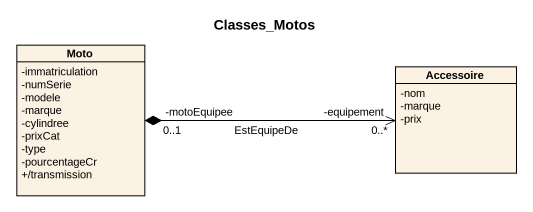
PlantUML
@startuml
title Classes_Motos
hide circle
hide empty members
skinparam classAttributeIconSize 0
class Moto {
  -immatriculation
  -numSerie
  -modele
  -marque
  -cylindree
  -prixCat
  -type
  -pourcentageCr
  +/transmission
}
class Accessoire {
  -nom
  -marque
  -prix
}
Moto "-motoEquipee\n0..1" *-right-> "-equipement\n0..*" Accessoire : EstEquipeDe
@enduml
